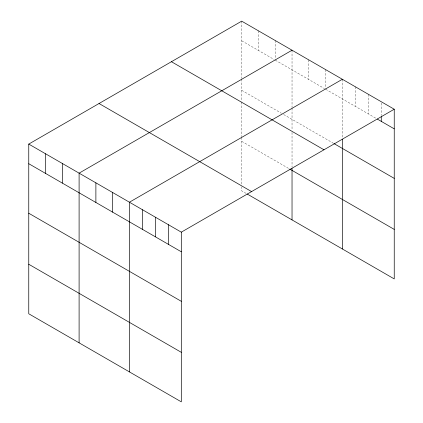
<?xml version="1.0" encoding="UTF-8"?>
<svg xmlns="http://www.w3.org/2000/svg" width="423" height="423" viewBox="0 0 423 423"><rect width="100%" height="100%" fill="white"/><g stroke="black" fill="none" stroke-linecap="round" stroke-linejoin="round"><path stroke-width="0.32" stroke-dasharray="2.12 1.59" d="M241.692 21.15L241.692 78.419M241.692 40.782L274.136 59.511M275.251 60.156L324.473 88.576M325.594 89.221L376.2 118.44M241.692 90.3L281.406 113.232M283.643 114.522L333.424 143.265M241.692 141.324L289.237 168.772M246.165 193.427L241.692 190.842L241.692 186.881M381.271 103.043L381.271 115.479M368.306 94.25L368.306 113.882M355.341 86.763L355.341 106.395M342.371 79.275L342.371 137.866M325.594 69.589L325.594 88.566M308.811 59.902L308.811 79.535M292.034 50.215L292.034 107.479M292.034 108.14L292.034 129.829M292.034 132.447L292.034 167.117M275.251 40.523L275.251 59.506M258.474 30.837L258.474 50.469M241.692 79.075L241.692 101.42M241.692 102.075L241.692 136.745M241.692 137.396L241.692 184.243"/><path stroke-width="0.63" d="M28.759 144.084L181.308 232.158L181.308 401.85L28.759 313.776L28.759 144.084L241.692 21.15L394.241 109.224L394.241 278.916L247.286 194.072M292.034 50.215L79.101 173.15L79.101 342.841M342.371 79.275L129.443 202.21L129.443 371.907M181.308 232.158L394.241 109.224M377.327 119.09L394.241 128.851M333.985 143.587L394.241 178.374M171.426 61.716L323.97 149.79M289.797 169.094L394.241 229.393M99.03 103.513L251.574 191.587M28.759 163.717L181.308 251.785M28.759 213.234L181.308 301.308M28.759 264.259L181.308 352.327M381.271 116.785L381.271 121.369M342.371 139.188L342.371 248.973M292.034 168.423L292.034 219.907M168.343 224.671L168.343 244.304M155.373 217.184L155.373 236.817M142.408 209.697L142.408 229.329M112.661 192.523L112.661 212.156M95.884 182.836L95.884 202.469M62.324 163.458L62.324 183.09M45.541 153.771L45.541 173.404"/></g></svg>
